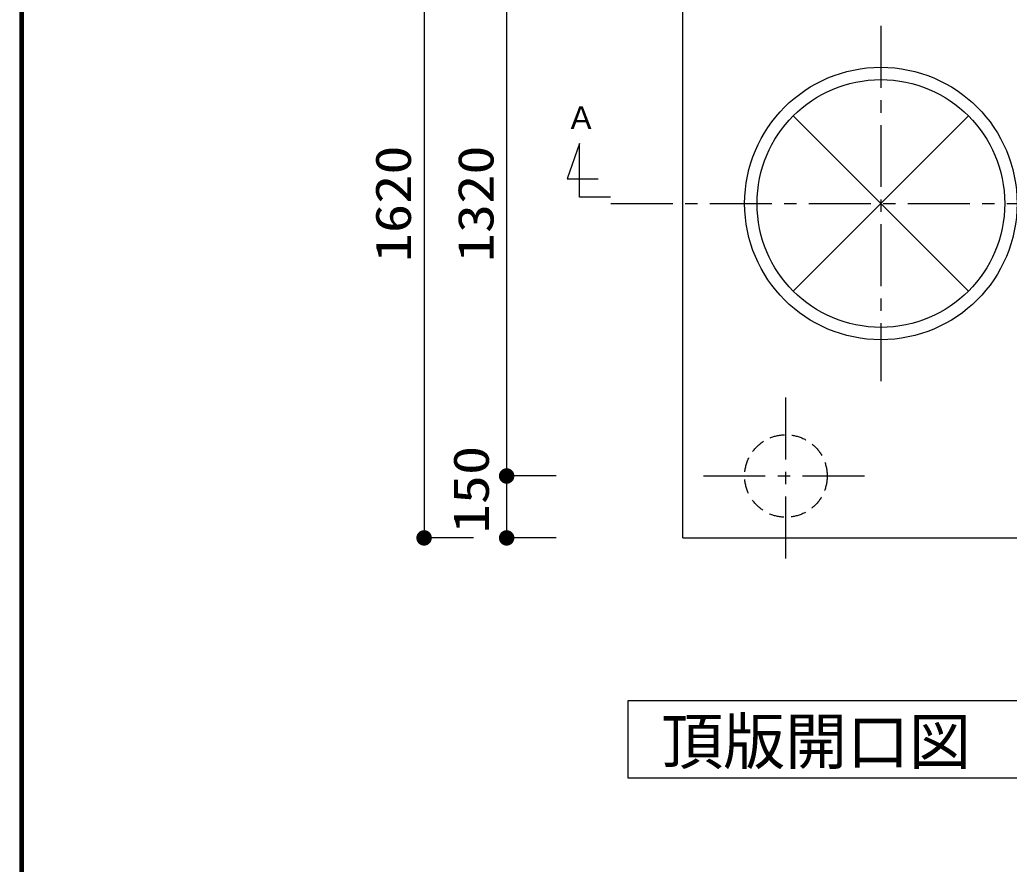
# Model space of a CAD drawing. Units: millimetres, scale not verified. Extents: x -8093 to 8093, y -5792 to 5792.
# Drawn here: x -8093 to -5696, y 2539 to 4584 of the extents above; entities that cross this region are included whole.
import ezdxf
from ezdxf.enums import TextEntityAlignment as Align

# ---------------------------------------------------------------- set-up
doc = ezdxf.new("R2010")
doc.units = ezdxf.units.MM
doc.header["$LTSCALE"] = 30
doc.linetypes.add('CHAIN1', pattern=[8, 5, -1, 1, -1])
doc.linetypes.add('DASHED1', pattern=[1.8, 1.2, -0.6])
for name, color, linetype, lineweight in [('0-0_Axis_waku', 7, 'Continuous', 25), ('0-1_00クル-フ-0躯体', 3, 'Continuous', 25), ('0-2_00クル-フ-1機器', 2, 'Continuous', 25), ('0-4_00クル-フ-6寸法', 132, 'Continuous', 25)]:
    doc.layers.add(name, color=color, linetype=linetype, lineweight=lineweight)
doc.styles.add('ＭＳ ゴシック', font='')
doc.styles.get('ＭＳ ゴシック').set_extended_font_data('MS Gothic')

msp = doc.modelspace()

# ---------------------------------------------------------------- linework, layer by layer
at = {"layer": '0-0_Axis_waku'}
for p, q in [((-8093.4, 5792.4), (-8093.4, -5792.4)), ((-8092.8, 5791.8), (-8092.8, -5791.8)), ((-8092.2, 5791.2), (-8092.2, -5791.2)), ((-8091.6, 5790.6), (-8091.6, -5790.6)), ((-8091, 5790), (-8091, -5790)), ((-8090.4, 5789.4), (-8090.4, -5789.4)), ((-8089.8, 5788.8), (-8089.8, -5788.8)), ((-8089.2, 5788.2), (-8089.2, -5788.2)), ((-8088.6, 5787.6), (-8088.6, -5787.6)), ((-8088, 5787), (-8088, -5787)), ((-8087.4, 5786.4), (-8087.4, -5786.4)), ((-8086.8, 5785.8), (-8086.8, -5785.8)), ((-8086.2, 5785.2), (-8086.2, -5785.2)), ((-8085.6, 5784.6), (-8085.6, -5784.6)), ((-8085, 5784), (-8085, -5784))]:
    msp.add_line(p, q, dxfattribs=at)
at = {"layer": '0-1_00クル-フ-0躯体'}
msp.add_lwpolyline([(-6662.24, 4154.14), (-6737.24, 4154.14), (-6737.24, 4284.14), (-6767.24, 4199.14), (-6692.24, 4199.14)], dxfattribs=at)
msp.add_lwpolyline([(-4591.22, 2748.18), (-4591.22, 2934.49), (-6620.55, 2934.49), (-6620.55, 2748.18)], close=True, dxfattribs=at)
at = {"layer": '0-2_00クル-フ-1機器'}
for p, q in [((-6487.24, 3329.14), (-6487.24, 4949.14)), ((-6219.37, 4351.27), (-5795.1, 3927.01)), ((-6219.37, 3927.01), (-5795.1, 4351.27))]:
    msp.add_line(p, q, dxfattribs=at)
at = {"layer": '0-2_00クル-フ-1機器', "linetype": 'CHAIN1'}
for p, q in [((-6007.23, 4569.14), (-6007.23, 3709.14)), ((-6661.64, 4139.14), (-4605.47, 4139.14)), ((-6237.24, 3279.14), (-6237.24, 3679.14)), ((-6437.24, 3479.14), (-6037.24, 3479.14))]:
    msp.add_line(p, q, dxfattribs=at)
at = {"layer": '0-2_00クル-フ-1機器'}
msp.add_lwpolyline([(-6487.24, 3329.14), (-4617.24, 3329.14), (-4617.24, 4949.14)], dxfattribs=at)
for radius in [330, 300]:
    msp.add_circle((-6007.23, 4139.14), radius, dxfattribs=at)
at = {"layer": '0-2_00クル-フ-1機器', "linetype": 'DASHED1'}
msp.add_circle((-6237.24, 3479.14), 100, dxfattribs=at)
at = {"layer": '0-4_00クル-フ-6寸法', "color": 4}
for p, q in [((-7113.85, 4949.14), (-7113.85, 3329.14)), ((-6913.85, 4799.14), (-6913.85, 3479.14)), ((-6793.85, 3479.14), (-6913.85, 3479.14)), ((-6793.85, 3479.14), (-6913.85, 3479.14)), ((-6913.85, 3479.14), (-6913.85, 3329.14)), ((-6993.85, 3329.14), (-7113.85, 3329.14)), ((-6793.85, 3329.14), (-6913.85, 3329.14))]:
    msp.add_line(p, q, dxfattribs=at)
at = {"layer": '0-4_00クル-フ-6寸法'}
for points in [[(-6913.85, 3479.14), (-6932.56, 3480.32), (-6932.27, 3482.65)], [(-6913.85, 3479.14), (-6932.56, 3480.32), (-6932.27, 3482.65)], [(-6913.85, 3479.14), (-6932.56, 3477.96), (-6932.56, 3480.32)], [(-6913.85, 3479.14), (-6932.56, 3477.96), (-6932.56, 3480.32)], [(-6913.85, 3479.14), (-6932.27, 3475.63), (-6932.56, 3477.96)], [(-6913.85, 3479.14), (-6932.27, 3475.63), (-6932.56, 3477.96)], [(-6913.85, 3479.14), (-6932.27, 3482.65), (-6931.68, 3484.94)], [(-6913.85, 3479.14), (-6932.27, 3482.65), (-6931.68, 3484.94)], [(-6913.85, 3479.14), (-6931.68, 3473.35), (-6932.27, 3475.63)], [(-6913.85, 3479.14), (-6931.68, 3473.35), (-6932.27, 3475.63)], [(-6913.85, 3479.14), (-6931.68, 3484.94), (-6930.82, 3487.12)], [(-6913.85, 3479.14), (-6931.68, 3484.94), (-6930.82, 3487.12)], [(-6913.85, 3479.14), (-6930.82, 3471.16), (-6931.68, 3473.35)], [(-6913.85, 3479.14), (-6930.82, 3471.16), (-6931.68, 3473.35)], [(-6913.85, 3479.14), (-6930.82, 3487.12), (-6929.68, 3489.19)], [(-6913.85, 3479.14), (-6930.82, 3487.12), (-6929.68, 3489.19)], [(-6913.85, 3479.14), (-6929.68, 3469.09), (-6930.82, 3471.16)], [(-6913.85, 3479.14), (-6929.68, 3469.09), (-6930.82, 3471.16)], [(-6913.85, 3479.14), (-6929.68, 3489.19), (-6928.3, 3491.09)], [(-6913.85, 3479.14), (-6929.68, 3489.19), (-6928.3, 3491.09)], [(-6913.85, 3479.14), (-6928.3, 3467.19), (-6929.68, 3469.09)], [(-6913.85, 3479.14), (-6928.3, 3467.19), (-6929.68, 3469.09)], [(-6913.85, 3479.14), (-6928.3, 3491.09), (-6926.69, 3492.81)], [(-6913.85, 3479.14), (-6928.3, 3491.09), (-6926.69, 3492.81)], [(-6913.85, 3479.14), (-6926.69, 3465.47), (-6928.3, 3467.19)], [(-6913.85, 3479.14), (-6926.69, 3465.47), (-6928.3, 3467.19)], [(-6913.85, 3479.14), (-6926.69, 3492.81), (-6924.87, 3494.31)], [(-6913.85, 3479.14), (-6926.69, 3492.81), (-6924.87, 3494.31)], [(-6913.85, 3479.14), (-6924.87, 3463.97), (-6926.69, 3465.47)], [(-6913.85, 3479.14), (-6924.87, 3463.97), (-6926.69, 3465.47)], [(-6913.85, 3479.14), (-6924.87, 3494.31), (-6922.88, 3495.57)], [(-6913.85, 3479.14), (-6924.87, 3494.31), (-6922.88, 3495.57)], [(-6913.85, 3479.14), (-6922.88, 3462.71), (-6924.87, 3463.97)], [(-6913.85, 3479.14), (-6922.88, 3462.71), (-6924.87, 3463.97)], [(-6913.85, 3479.14), (-6922.88, 3495.57), (-6920.75, 3496.57)], [(-6913.85, 3479.14), (-6922.88, 3495.57), (-6920.75, 3496.57)], [(-6913.85, 3479.14), (-6920.75, 3461.71), (-6922.88, 3462.71)], [(-6913.85, 3479.14), (-6920.75, 3461.71), (-6922.88, 3462.71)], [(-6913.85, 3479.14), (-6920.75, 3496.57), (-6918.51, 3497.3)], [(-6913.85, 3479.14), (-6920.75, 3496.57), (-6918.51, 3497.3)], [(-6913.85, 3479.14), (-6918.51, 3460.98), (-6920.75, 3461.71)], [(-6913.85, 3479.14), (-6918.51, 3460.98), (-6920.75, 3461.71)], [(-6913.85, 3479.14), (-6918.51, 3497.3), (-6916.2, 3497.74)], [(-6913.85, 3479.14), (-6918.51, 3497.3), (-6916.2, 3497.74)], [(-6913.85, 3479.14), (-6916.2, 3460.54), (-6918.51, 3460.98)], [(-6913.85, 3479.14), (-6916.2, 3460.54), (-6918.51, 3460.98)], [(-6913.85, 3479.14), (-6916.2, 3497.74), (-6913.85, 3497.89)], [(-6913.85, 3479.14), (-6916.2, 3497.74), (-6913.85, 3497.89)], [(-6913.85, 3479.14), (-6913.85, 3460.39), (-6916.2, 3460.54)], [(-6913.85, 3479.14), (-6913.85, 3460.39), (-6916.2, 3460.54)], [(-6913.85, 3479.14), (-6913.85, 3497.89), (-6911.5, 3497.74)], [(-6913.85, 3479.14), (-6913.85, 3497.89), (-6911.5, 3497.74)], [(-6913.85, 3479.14), (-6911.5, 3497.74), (-6909.19, 3497.3)], [(-6913.85, 3479.14), (-6911.5, 3497.74), (-6909.19, 3497.3)], [(-6913.85, 3479.14), (-6909.19, 3497.3), (-6906.95, 3496.57)], [(-6913.85, 3479.14), (-6909.19, 3497.3), (-6906.95, 3496.57)], [(-6913.85, 3479.14), (-6906.95, 3496.57), (-6904.82, 3495.57)], [(-6913.85, 3479.14), (-6906.95, 3496.57), (-6904.82, 3495.57)], [(-6913.85, 3479.14), (-6904.82, 3495.57), (-6902.83, 3494.31)], [(-6913.85, 3479.14), (-6904.82, 3495.57), (-6902.83, 3494.31)], [(-6913.85, 3479.14), (-6902.83, 3494.31), (-6901.01, 3492.81)], [(-6913.85, 3479.14), (-6902.83, 3494.31), (-6901.01, 3492.81)], [(-6913.85, 3479.14), (-6901.01, 3492.81), (-6899.4, 3491.09)], [(-6913.85, 3479.14), (-6901.01, 3492.81), (-6899.4, 3491.09)], [(-6913.85, 3479.14), (-6899.4, 3491.09), (-6898.02, 3489.19)], [(-6913.85, 3479.14), (-6899.4, 3491.09), (-6898.02, 3489.19)], [(-6913.85, 3479.14), (-6898.02, 3489.19), (-6896.88, 3487.12)], [(-6913.85, 3479.14), (-6898.02, 3489.19), (-6896.88, 3487.12)], [(-6913.85, 3479.14), (-6896.88, 3487.12), (-6896.02, 3484.94)], [(-6913.85, 3479.14), (-6896.88, 3487.12), (-6896.02, 3484.94)], [(-6913.85, 3479.14), (-6896.02, 3484.94), (-6895.43, 3482.65)], [(-6913.85, 3479.14), (-6896.02, 3484.94), (-6895.43, 3482.65)], [(-6913.85, 3479.14), (-6895.43, 3482.65), (-6895.14, 3480.32)], [(-6913.85, 3479.14), (-6895.43, 3482.65), (-6895.14, 3480.32)], [(-6913.85, 3479.14), (-6895.14, 3480.32), (-6895.14, 3477.96)], [(-6913.85, 3479.14), (-6895.14, 3480.32), (-6895.14, 3477.96)], [(-6913.85, 3479.14), (-6911.5, 3460.54), (-6913.85, 3460.39)], [(-6913.85, 3479.14), (-6909.19, 3460.98), (-6911.5, 3460.54)], [(-6913.85, 3479.14), (-6906.95, 3461.71), (-6909.19, 3460.98)], [(-6913.85, 3479.14), (-6904.82, 3462.71), (-6906.95, 3461.71)], [(-6913.85, 3479.14), (-6902.83, 3463.97), (-6904.82, 3462.71)], [(-6913.85, 3479.14), (-6901.01, 3465.47), (-6902.83, 3463.97)], [(-6913.85, 3479.14), (-6899.4, 3467.19), (-6901.01, 3465.47)], [(-6913.85, 3479.14), (-6898.02, 3469.09), (-6899.4, 3467.19)], [(-6913.85, 3479.14), (-6896.88, 3471.16), (-6898.02, 3469.09)], [(-6913.85, 3479.14), (-6896.02, 3473.35), (-6896.88, 3471.16)], [(-6913.85, 3479.14), (-6895.43, 3475.63), (-6896.02, 3473.35)], [(-6913.85, 3479.14), (-6895.14, 3477.96), (-6895.43, 3475.63)], [(-6913.85, 3479.14), (-6911.5, 3460.54), (-6913.85, 3460.39)], [(-6913.85, 3479.14), (-6909.19, 3460.98), (-6911.5, 3460.54)], [(-6913.85, 3479.14), (-6906.95, 3461.71), (-6909.19, 3460.98)], [(-6913.85, 3479.14), (-6904.82, 3462.71), (-6906.95, 3461.71)], [(-6913.85, 3479.14), (-6902.83, 3463.97), (-6904.82, 3462.71)], [(-6913.85, 3479.14), (-6901.01, 3465.47), (-6902.83, 3463.97)], [(-6913.85, 3479.14), (-6899.4, 3467.19), (-6901.01, 3465.47)], [(-6913.85, 3479.14), (-6898.02, 3469.09), (-6899.4, 3467.19)], [(-6913.85, 3479.14), (-6896.88, 3471.16), (-6898.02, 3469.09)], [(-6913.85, 3479.14), (-6896.02, 3473.35), (-6896.88, 3471.16)], [(-6913.85, 3479.14), (-6895.43, 3475.63), (-6896.02, 3473.35)], [(-6913.85, 3479.14), (-6895.14, 3477.96), (-6895.43, 3475.63)], [(-7113.85, 3329.14), (-7132.56, 3330.32), (-7132.27, 3332.65)], [(-7113.85, 3329.14), (-7132.27, 3332.65), (-7131.68, 3334.94)], [(-7113.85, 3329.14), (-7131.68, 3334.94), (-7130.82, 3337.12)], [(-7113.85, 3329.14), (-7130.82, 3337.12), (-7129.68, 3339.19)], [(-7113.85, 3329.14), (-7129.68, 3339.19), (-7128.3, 3341.09)], [(-7113.85, 3329.14), (-7128.3, 3341.09), (-7126.69, 3342.81)], [(-7113.85, 3329.14), (-7126.69, 3342.81), (-7124.87, 3344.31)], [(-7113.85, 3329.14), (-7124.87, 3344.31), (-7122.88, 3345.57)], [(-7113.85, 3329.14), (-7122.88, 3345.57), (-7120.75, 3346.57)], [(-7113.85, 3329.14), (-7120.75, 3346.57), (-7118.51, 3347.3)], [(-7113.85, 3329.14), (-7118.51, 3347.3), (-7116.2, 3347.74)], [(-7113.85, 3329.14), (-7116.2, 3347.74), (-7113.85, 3347.89)], [(-7113.85, 3329.14), (-7113.85, 3347.89), (-7111.5, 3347.74)], [(-7113.85, 3329.14), (-7111.5, 3347.74), (-7109.19, 3347.3)], [(-7113.85, 3329.14), (-7109.19, 3347.3), (-7106.95, 3346.57)], [(-7113.85, 3329.14), (-7106.95, 3346.57), (-7104.82, 3345.57)], [(-7113.85, 3329.14), (-7104.82, 3345.57), (-7102.83, 3344.31)], [(-7113.85, 3329.14), (-7102.83, 3344.31), (-7101.01, 3342.81)], [(-7113.85, 3329.14), (-7101.01, 3342.81), (-7099.4, 3341.09)], [(-7113.85, 3329.14), (-7099.4, 3341.09), (-7098.02, 3339.19)], [(-7113.85, 3329.14), (-7098.02, 3339.19), (-7096.88, 3337.12)], [(-7113.85, 3329.14), (-7096.88, 3337.12), (-7096.02, 3334.94)], [(-7113.85, 3329.14), (-7096.02, 3334.94), (-7095.43, 3332.65)], [(-7113.85, 3329.14), (-7095.43, 3332.65), (-7095.14, 3330.32)], [(-6913.85, 3329.14), (-6932.56, 3330.32), (-6932.27, 3332.65)], [(-6913.85, 3329.14), (-6932.27, 3332.65), (-6931.68, 3334.94)], [(-6913.85, 3329.14), (-6931.68, 3334.94), (-6930.82, 3337.12)], [(-6913.85, 3329.14), (-6930.82, 3337.12), (-6929.68, 3339.19)], [(-6913.85, 3329.14), (-6929.68, 3339.19), (-6928.3, 3341.09)], [(-6913.85, 3329.14), (-6928.3, 3341.09), (-6926.69, 3342.81)], [(-6913.85, 3329.14), (-6926.69, 3342.81), (-6924.87, 3344.31)], [(-6913.85, 3329.14), (-6924.87, 3344.31), (-6922.88, 3345.57)], [(-6913.85, 3329.14), (-6922.88, 3345.57), (-6920.75, 3346.57)], [(-6913.85, 3329.14), (-6920.75, 3346.57), (-6918.51, 3347.3)], [(-6913.85, 3329.14), (-6918.51, 3347.3), (-6916.2, 3347.74)], [(-6913.85, 3329.14), (-6916.2, 3347.74), (-6913.85, 3347.89)], [(-6913.85, 3329.14), (-6913.85, 3347.89), (-6911.5, 3347.74)], [(-6913.85, 3329.14), (-6911.5, 3347.74), (-6909.19, 3347.3)], [(-6913.85, 3329.14), (-6909.19, 3347.3), (-6906.95, 3346.57)], [(-6913.85, 3329.14), (-6906.95, 3346.57), (-6904.82, 3345.57)], [(-6913.85, 3329.14), (-6904.82, 3345.57), (-6902.83, 3344.31)], [(-6913.85, 3329.14), (-6902.83, 3344.31), (-6901.01, 3342.81)], [(-6913.85, 3329.14), (-6901.01, 3342.81), (-6899.4, 3341.09)], [(-6913.85, 3329.14), (-6899.4, 3341.09), (-6898.02, 3339.19)], [(-6913.85, 3329.14), (-6898.02, 3339.19), (-6896.88, 3337.12)], [(-6913.85, 3329.14), (-6896.88, 3337.12), (-6896.02, 3334.94)], [(-6913.85, 3329.14), (-6896.02, 3334.94), (-6895.43, 3332.65)], [(-6913.85, 3329.14), (-6895.43, 3332.65), (-6895.14, 3330.32)], [(-7113.85, 3329.14), (-7132.56, 3327.96), (-7132.56, 3330.32)], [(-7113.85, 3329.14), (-7132.27, 3325.63), (-7132.56, 3327.96)], [(-7113.85, 3329.14), (-7131.68, 3323.35), (-7132.27, 3325.63)], [(-7113.85, 3329.14), (-7130.82, 3321.16), (-7131.68, 3323.35)], [(-7113.85, 3329.14), (-7129.68, 3319.09), (-7130.82, 3321.16)], [(-7113.85, 3329.14), (-7128.3, 3317.19), (-7129.68, 3319.09)], [(-7113.85, 3329.14), (-7126.69, 3315.47), (-7128.3, 3317.19)], [(-7113.85, 3329.14), (-7124.87, 3313.97), (-7126.69, 3315.47)], [(-7113.85, 3329.14), (-7122.88, 3312.71), (-7124.87, 3313.97)], [(-7113.85, 3329.14), (-7120.75, 3311.71), (-7122.88, 3312.71)], [(-7113.85, 3329.14), (-7118.51, 3310.98), (-7120.75, 3311.71)], [(-7113.85, 3329.14), (-7116.2, 3310.54), (-7118.51, 3310.98)], [(-7113.85, 3329.14), (-7113.85, 3310.39), (-7116.2, 3310.54)], [(-7113.85, 3329.14), (-7095.14, 3330.32), (-7095.14, 3327.96)], [(-7113.85, 3329.14), (-7111.5, 3310.54), (-7113.85, 3310.39)], [(-7113.85, 3329.14), (-7109.19, 3310.98), (-7111.5, 3310.54)], [(-7113.85, 3329.14), (-7106.95, 3311.71), (-7109.19, 3310.98)], [(-7113.85, 3329.14), (-7104.82, 3312.71), (-7106.95, 3311.71)], [(-7113.85, 3329.14), (-7102.83, 3313.97), (-7104.82, 3312.71)], [(-7113.85, 3329.14), (-7101.01, 3315.47), (-7102.83, 3313.97)], [(-7113.85, 3329.14), (-7099.4, 3317.19), (-7101.01, 3315.47)], [(-7113.85, 3329.14), (-7098.02, 3319.09), (-7099.4, 3317.19)], [(-7113.85, 3329.14), (-7096.88, 3321.16), (-7098.02, 3319.09)], [(-7113.85, 3329.14), (-7096.02, 3323.35), (-7096.88, 3321.16)], [(-7113.85, 3329.14), (-7095.43, 3325.63), (-7096.02, 3323.35)], [(-7113.85, 3329.14), (-7095.14, 3327.96), (-7095.43, 3325.63)], [(-6913.85, 3329.14), (-6932.56, 3327.96), (-6932.56, 3330.32)], [(-6913.85, 3329.14), (-6932.27, 3325.63), (-6932.56, 3327.96)], [(-6913.85, 3329.14), (-6931.68, 3323.35), (-6932.27, 3325.63)], [(-6913.85, 3329.14), (-6930.82, 3321.16), (-6931.68, 3323.35)], [(-6913.85, 3329.14), (-6929.68, 3319.09), (-6930.82, 3321.16)], [(-6913.85, 3329.14), (-6928.3, 3317.19), (-6929.68, 3319.09)], [(-6913.85, 3329.14), (-6926.69, 3315.47), (-6928.3, 3317.19)], [(-6913.85, 3329.14), (-6924.87, 3313.97), (-6926.69, 3315.47)], [(-6913.85, 3329.14), (-6922.88, 3312.71), (-6924.87, 3313.97)], [(-6913.85, 3329.14), (-6920.75, 3311.71), (-6922.88, 3312.71)], [(-6913.85, 3329.14), (-6918.51, 3310.98), (-6920.75, 3311.71)], [(-6913.85, 3329.14), (-6916.2, 3310.54), (-6918.51, 3310.98)], [(-6913.85, 3329.14), (-6913.85, 3310.39), (-6916.2, 3310.54)], [(-6913.85, 3329.14), (-6895.14, 3330.32), (-6895.14, 3327.96)], [(-6913.85, 3329.14), (-6911.5, 3310.54), (-6913.85, 3310.39)], [(-6913.85, 3329.14), (-6909.19, 3310.98), (-6911.5, 3310.54)], [(-6913.85, 3329.14), (-6906.95, 3311.71), (-6909.19, 3310.98)], [(-6913.85, 3329.14), (-6904.82, 3312.71), (-6906.95, 3311.71)], [(-6913.85, 3329.14), (-6902.83, 3313.97), (-6904.82, 3312.71)], [(-6913.85, 3329.14), (-6901.01, 3315.47), (-6902.83, 3313.97)], [(-6913.85, 3329.14), (-6899.4, 3317.19), (-6901.01, 3315.47)], [(-6913.85, 3329.14), (-6898.02, 3319.09), (-6899.4, 3317.19)], [(-6913.85, 3329.14), (-6896.88, 3321.16), (-6898.02, 3319.09)], [(-6913.85, 3329.14), (-6896.02, 3323.35), (-6896.88, 3321.16)], [(-6913.85, 3329.14), (-6895.43, 3325.63), (-6896.02, 3323.35)], [(-6913.85, 3329.14), (-6895.14, 3327.96), (-6895.43, 3325.63)]]:
    msp.add_solid(points, dxfattribs=at)

# ---------------------------------------------------------------- texts
at = {"layer": '0-1_00クル-フ-0躯体', "color": 4, "style": 'ＭＳ ゴシック'}
for s, height, p in [('Ａ', 54.99, (-6770.65, 4302.73)), ('頂版開口図', 110, (-6539.31, 2748.21))]:
    msp.add_text(s, height=height, dxfattribs=at).set_placement(p, align=Align.BOTTOM_LEFT)
at = {"layer": '0-4_00クル-フ-6寸法', "color": 3, "style": 'ＭＳ ゴシック', "width": 1.2}
for s, p in [('1620', (-7119.7, 3996.86)), ('1320', (-6919.7, 3996.86)), ('150', (-6930.95, 3340.05))]:
    msp.add_text(s, height=86.66, rotation=90, dxfattribs=at).set_placement(p, align=Align.BOTTOM_LEFT)

doc.saveas('drawing.dxf')
